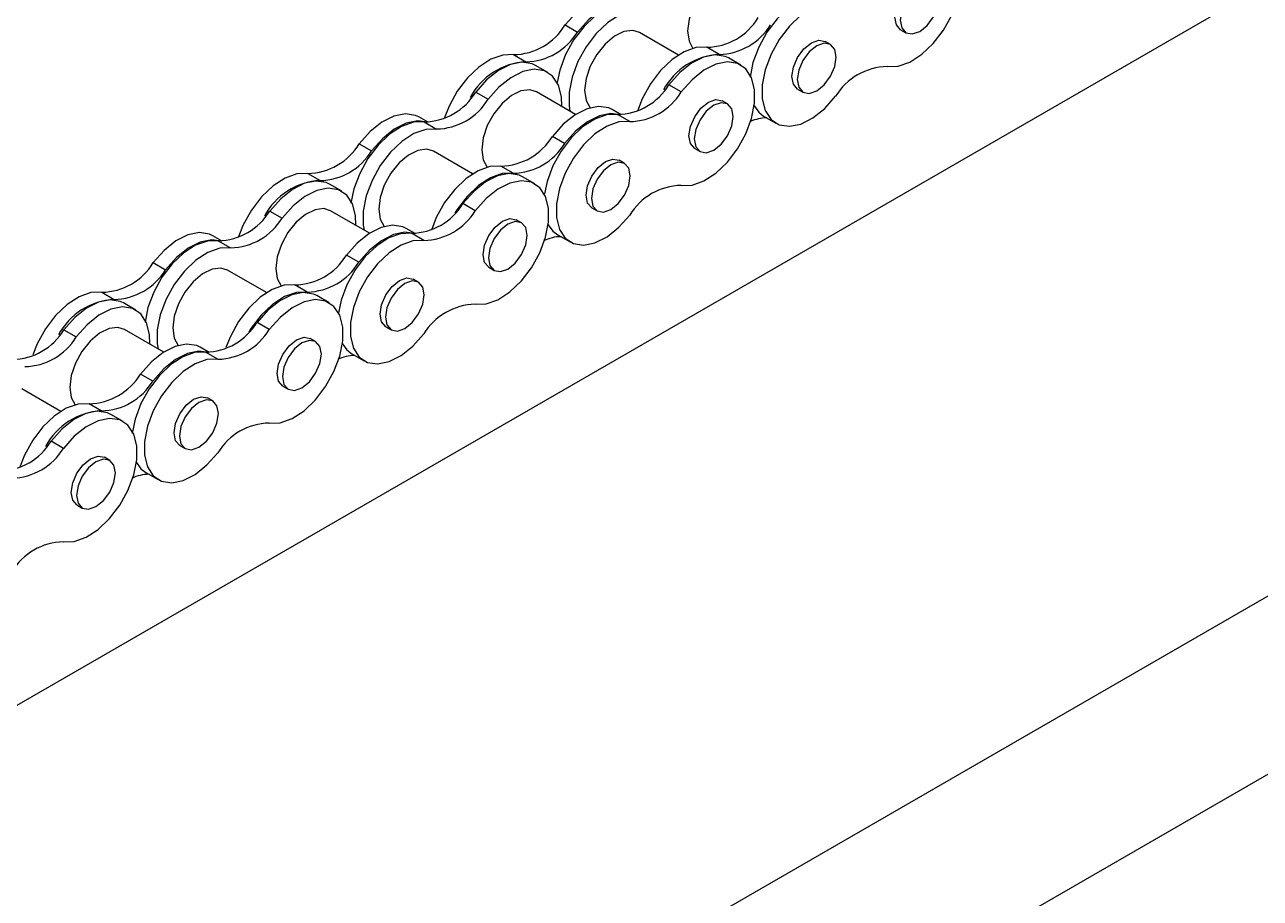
# Model space of a CAD drawing. Header units: metres. Extents: x 0 to 21025, y 0 to 14850.
# Drawn here: x 12774.2 to 12881.9, y 5083.9 to 5160.1 of the extents above; entities that cross this region are included whole.
import ezdxf

# ---------------------------------------------------------------- set-up
doc = ezdxf.new("R2010")
doc.units = ezdxf.units.M
doc.header["$LTSCALE"] = 25
doc.layers.add('SL4', color=4, linetype='Continuous')

msp = doc.modelspace()

# ---------------------------------------------------------------- linework, layer by layer
at = {"layer": 'SL4'}
for p, q in [((12149.854, 4740.748), (13086.753, 5281.608)), ((12196.152, 4714.021), (13133.051, 5254.881)), ((13139.786, 5243.215), (12202.887, 4702.355)), ((12821.3, 5160.124), (12822.375, 5159.503)), ((12850.559, 5159.713), (12851.025, 5159.444)), ((12831.189, 5157.5), (12827.782, 5159.466)), ((12844.443, 5158.414), (12843.977, 5158.683)), ((12834.73, 5157.555), (12833.655, 5158.176)), ((12816.81, 5157.532), (12817.885, 5156.911)), ((12819.782, 5155.98), (12818.707, 5156.6)), ((12836.627, 5156.624), (12835.552, 5157.244)), ((12831.422, 5154.281), (12830.347, 5154.901)), ((12841.579, 5154.528), (12842.044, 5154.26)), ((12813.503, 5154.257), (12814.577, 5153.636)), ((12822.209, 5152.315), (12818.802, 5154.282)), ((12835.462, 5153.23), (12834.997, 5153.499)), ((12826.189, 5152.281), (12825.39, 5152.743)), ((12826.932, 5151.688), (12825.857, 5152.309)), ((12838.613, 5152.174), (12839.688, 5151.554)), ((12809.344, 5151.637), (12808.545, 5152.098)), ((12809.012, 5151.665), (12810.087, 5151.044)), ((12821.259, 5149.779), (12820.185, 5150.399)), ((12803.34, 5149.755), (12804.415, 5149.135)), ((12813.229, 5147.131), (12809.822, 5149.098)), ((12832.598, 5149.344), (12833.064, 5149.075)), ((12826.482, 5148.046), (12826.016, 5148.314)), ((12798.85, 5147.163), (12799.925, 5146.543)), ((12816.769, 5147.187), (12815.695, 5147.807)), ((12818.666, 5146.255), (12817.592, 5146.876)), ((12801.822, 5145.611), (12800.747, 5146.232)), ((12795.542, 5143.889), (12796.617, 5143.268)), ((12804.249, 5141.947), (12800.842, 5143.914)), ((12813.462, 5143.912), (12812.387, 5144.533)), ((12823.618, 5144.16), (12824.084, 5143.891)), ((12817.502, 5142.861), (12817.036, 5143.13)), ((12791.384, 5141.268), (12790.584, 5141.73)), ((12808.229, 5141.913), (12807.429, 5142.374)), ((12808.971, 5141.32), (12807.897, 5141.941)), ((12820.652, 5141.806), (12821.727, 5141.186)), ((12791.052, 5141.296), (12792.127, 5140.676)), ((12785.379, 5139.387), (12786.454, 5138.766)), ((12803.299, 5139.411), (12802.224, 5140.031)), ((12795.268, 5136.763), (12791.861, 5138.73)), ((12814.638, 5138.976), (12815.104, 5138.707)), ((12798.809, 5136.818), (12797.734, 5137.439)), ((12808.522, 5137.677), (12808.056, 5137.946)), ((12780.889, 5136.795), (12781.964, 5136.174)), ((12800.706, 5135.887), (12799.631, 5136.507)), ((12783.861, 5135.243), (12782.786, 5135.863)), ((12795.501, 5133.544), (12794.426, 5134.164)), ((12777.582, 5133.52), (12778.656, 5132.9)), ((12786.288, 5131.579), (12782.881, 5133.545)), ((12799.541, 5132.493), (12799.076, 5132.762)), ((12805.658, 5133.792), (12806.123, 5133.523)), ((12790.268, 5131.544), (12789.469, 5132.006)), ((12791.011, 5130.952), (12789.936, 5131.572)), ((12802.692, 5131.438), (12803.767, 5130.817)), ((12785.338, 5129.042), (12784.264, 5129.663)), ((12796.677, 5128.607), (12797.143, 5128.339)), ((12777.308, 5126.394), (12773.901, 5128.361)), ((12790.561, 5127.309), (12790.095, 5127.578)), ((12780.848, 5126.45), (12779.774, 5127.071)), ((12782.745, 5125.519), (12781.671, 5126.139)), ((12777.541, 5123.175), (12776.466, 5123.796)), ((12787.697, 5123.423), (12788.163, 5123.154)), ((12781.581, 5122.125), (12781.115, 5122.393)), ((12784.731, 5121.069), (12785.806, 5120.449)), ((12778.717, 5118.239), (12779.183, 5117.97))]:
    msp.add_line(p, q, dxfattribs=at)
at = {"layer": 'SL4', "flags": 128}
for points in [[(12849.383, 5156.489), (12850.332, 5156.521), (12851.363, 5156.888), (12852.41, 5157.568), (12853.409, 5158.519), (12854.295, 5159.68), (12855.014, 5160.978), (12855.52, 5162.332), (12855.781, 5163.657), (12855.781, 5164.869), (12855.52, 5165.892), (12855.014, 5166.662), (12854.295, 5167.13), (12853.409, 5167.268), (12852.41, 5167.066), (12851.363, 5166.537), (12850.332, 5165.714), (12849.383, 5164.649)], [(12836.763, 5164.65), (12836.183, 5164.829), (12835.406, 5164.733), (12834.574, 5164.325), (12833.76, 5163.64), (12833.037, 5162.741), (12832.469, 5161.707), (12832.107, 5160.629), (12831.983, 5159.604)], [(12850.528, 5160.542), (12850.657, 5159.867), (12851.024, 5159.444), (12851.575, 5159.337), (12852.224, 5159.562), (12852.873, 5160.086), (12853.423, 5160.828), (12853.791, 5161.676), (12853.92, 5162.5), (12853.791, 5163.175), (12853.423, 5163.598), (12852.873, 5163.705), (12852.224, 5163.479), (12851.575, 5162.956), (12851.024, 5162.214), (12850.657, 5161.366), (12850.528, 5160.542)], [(12826.973, 5162.033), (12826.023, 5162.002), (12824.993, 5161.634), (12823.945, 5160.954), (12822.947, 5160.003), (12822.06, 5158.843), (12821.342, 5157.544), (12820.836, 5156.19), (12820.604, 5155.108)], [(12826.505, 5162.467), (12826.213, 5162.605), (12825.327, 5162.742), (12824.328, 5162.54), (12823.281, 5162.011), (12822.25, 5161.188), (12821.3, 5160.124)], [(12827.223, 5162.008), (12826.402, 5162.122), (12825.403, 5161.92), (12824.356, 5161.391), (12823.325, 5160.568), (12822.375, 5159.503)], [(12843.818, 5162.677), (12842.868, 5162.646), (12841.837, 5162.278), (12840.79, 5161.598), (12839.791, 5160.648), (12838.905, 5159.487), (12838.186, 5158.189), (12837.681, 5156.835), (12837.426, 5155.573)], [(12844.892, 5162.057), (12843.943, 5162.025), (12842.912, 5161.658), (12841.864, 5160.978), (12840.866, 5160.027), (12839.98, 5158.866), (12839.261, 5157.568), (12838.755, 5156.214), (12838.494, 5154.889), (12838.494, 5153.677), (12838.755, 5152.654), (12839.261, 5151.884), (12839.98, 5151.416), (12840.866, 5151.278), (12841.864, 5151.48), (12842.912, 5152.009), (12843.943, 5152.832), (12844.892, 5153.897)], [(12828.048, 5161.413), (12827.098, 5161.381), (12826.067, 5161.014), (12825.02, 5160.333), (12824.021, 5159.383), (12823.135, 5158.222), (12822.416, 5156.924), (12821.911, 5155.57), (12821.65, 5154.245), (12821.65, 5153.033), (12821.724, 5152.596)], [(12850.559, 5159.713), (12850.559, 5159.713), (12850.191, 5160.136), (12850.062, 5160.811)], [(12827.782, 5159.466), (12827.203, 5159.645), (12826.426, 5159.549), (12825.593, 5159.14), (12824.78, 5158.456), (12824.057, 5157.557), (12823.489, 5156.523), (12823.127, 5155.445), (12823.002, 5154.42)], [(12831.983, 5159.604), (12832.107, 5158.723), (12832.452, 5158.083)], [(12841.082, 5155.626), (12841.211, 5156.45), (12841.579, 5157.298), (12842.129, 5158.04), (12842.778, 5158.564), (12843.427, 5158.79), (12843.977, 5158.683)], [(12833.655, 5158.176), (12832.706, 5158.144), (12831.675, 5157.777), (12830.627, 5157.096), (12829.629, 5156.146), (12828.742, 5154.985), (12828.024, 5153.687), (12827.598, 5152.595)], [(12841.547, 5155.358), (12841.677, 5154.683), (12842.044, 5154.26), (12842.594, 5154.153), (12843.243, 5154.378), (12843.892, 5154.902), (12844.443, 5155.644), (12844.81, 5156.492), (12844.939, 5157.316), (12844.81, 5157.991), (12844.443, 5158.414), (12843.892, 5158.521), (12843.243, 5158.295), (12842.594, 5157.771), (12842.044, 5157.029), (12841.677, 5156.182), (12841.547, 5155.358)], [(12816.81, 5157.532), (12815.861, 5157.5), (12814.83, 5157.133), (12813.782, 5156.452), (12812.784, 5155.502), (12811.898, 5154.341), (12811.179, 5153.043), (12810.753, 5151.951)], [(12818.707, 5156.6), (12818.415, 5156.738), (12817.529, 5156.876), (12816.53, 5156.674), (12815.483, 5156.144), (12814.452, 5155.322), (12813.503, 5154.257)], [(12835.552, 5157.244), (12835.26, 5157.382), (12834.373, 5157.52), (12833.375, 5157.318), (12832.328, 5156.789), (12831.297, 5155.966), (12830.347, 5154.901)], [(12831.422, 5146.121), (12832.371, 5146.152), (12833.402, 5146.52), (12834.45, 5147.2), (12835.448, 5148.15), (12836.335, 5149.311), (12837.053, 5150.61), (12837.559, 5151.964), (12837.82, 5153.288), (12837.82, 5154.5), (12837.559, 5155.523), (12837.053, 5156.293), (12836.335, 5156.762), (12835.448, 5156.899), (12834.45, 5156.697), (12833.402, 5156.168), (12832.371, 5155.345), (12831.422, 5154.281)], [(12821.003, 5153.012), (12820.975, 5153.856), (12820.714, 5154.879), (12820.209, 5155.649), (12819.49, 5156.118), (12818.604, 5156.255), (12817.605, 5156.053), (12816.558, 5155.524), (12815.527, 5154.701), (12814.577, 5153.636)], [(12841.579, 5154.528), (12841.579, 5154.528), (12841.211, 5154.952), (12841.082, 5155.626)], [(12818.802, 5154.282), (12818.222, 5154.461), (12817.445, 5154.365), (12816.613, 5153.956), (12815.799, 5153.272), (12815.077, 5152.373), (12814.509, 5151.338), (12814.147, 5150.261), (12814.022, 5149.236)], [(12823.002, 5154.42), (12823.127, 5153.539), (12823.472, 5152.899)], [(12832.102, 5150.442), (12832.231, 5151.266), (12832.598, 5152.114), (12833.149, 5152.856), (12833.798, 5153.38), (12834.447, 5153.605), (12834.997, 5153.499)], [(12832.567, 5150.174), (12832.696, 5149.499), (12833.064, 5149.075), (12833.614, 5148.969), (12834.263, 5149.194), (12834.912, 5149.718), (12835.462, 5150.46), (12835.83, 5151.308), (12835.959, 5152.132), (12835.83, 5152.807), (12835.462, 5153.23), (12834.912, 5153.337), (12834.263, 5153.111), (12833.614, 5152.587), (12833.064, 5151.845), (12832.696, 5150.998), (12832.567, 5150.174)], [(12808.545, 5152.098), (12808.253, 5152.237), (12807.366, 5152.374), (12806.368, 5152.172), (12805.32, 5151.643), (12804.289, 5150.82), (12803.34, 5149.755)], [(12825.857, 5152.309), (12824.908, 5152.277), (12823.877, 5151.91), (12822.829, 5151.23), (12821.831, 5150.279), (12820.944, 5149.118), (12820.226, 5147.82), (12819.72, 5146.466), (12819.488, 5145.384)], [(12825.39, 5152.743), (12825.097, 5152.881), (12824.211, 5153.018), (12823.213, 5152.816), (12822.165, 5152.287), (12821.134, 5151.464), (12820.185, 5150.399)], [(12826.107, 5152.284), (12825.286, 5152.398), (12824.287, 5152.196), (12823.24, 5151.666), (12822.209, 5150.844), (12821.259, 5149.779)], [(12837.74, 5153.145), (12838.186, 5152.505), (12838.613, 5152.174)], [(12809.012, 5151.665), (12808.063, 5151.633), (12807.032, 5151.266), (12805.984, 5150.586), (12804.986, 5149.635), (12804.1, 5148.474), (12803.381, 5147.176), (12802.875, 5145.822), (12802.621, 5144.56)], [(12809.262, 5151.64), (12808.441, 5151.754), (12807.443, 5151.551), (12806.395, 5151.022), (12805.364, 5150.2), (12804.415, 5149.135)], [(12826.932, 5151.688), (12825.982, 5151.657), (12824.952, 5151.29), (12823.904, 5150.609), (12822.906, 5149.659), (12822.019, 5148.498), (12821.301, 5147.2), (12820.795, 5145.846), (12820.534, 5144.521), (12820.534, 5143.309), (12820.795, 5142.286), (12821.301, 5141.516), (12822.019, 5141.047), (12822.906, 5140.91), (12823.904, 5141.112), (12824.952, 5141.641), (12825.982, 5142.464), (12826.932, 5143.529)], [(12810.087, 5151.044), (12809.138, 5151.013), (12808.107, 5150.645), (12807.059, 5149.965), (12806.061, 5149.015), (12805.175, 5147.854), (12804.456, 5146.556), (12803.95, 5145.202), (12803.689, 5143.877), (12803.689, 5142.665), (12803.763, 5142.227)], [(12832.598, 5149.344), (12832.598, 5149.344), (12832.231, 5149.767), (12832.102, 5150.442)], [(12809.822, 5149.098), (12809.242, 5149.277), (12808.465, 5149.181), (12807.633, 5148.772), (12806.819, 5148.088), (12806.096, 5147.189), (12805.529, 5146.154), (12805.166, 5145.077), (12805.042, 5144.052)], [(12814.022, 5149.236), (12814.147, 5148.355), (12814.492, 5147.715)], [(12823.121, 5145.258), (12823.25, 5146.082), (12823.618, 5146.93), (12824.168, 5147.672), (12824.817, 5148.196), (12825.466, 5148.421), (12826.016, 5148.314)], [(12823.587, 5144.989), (12823.716, 5144.314), (12824.084, 5143.891), (12824.634, 5143.784), (12825.283, 5144.01), (12825.932, 5144.534), (12826.482, 5145.276), (12826.85, 5146.123), (12826.979, 5146.947), (12826.85, 5147.622), (12826.482, 5148.046), (12825.932, 5148.152), (12825.283, 5147.927), (12824.634, 5147.403), (12824.084, 5146.661), (12823.716, 5145.813), (12823.587, 5144.989)], [(12798.85, 5147.163), (12797.9, 5147.132), (12796.87, 5146.764), (12795.822, 5146.084), (12794.824, 5145.133), (12793.937, 5143.973), (12793.219, 5142.674), (12792.792, 5141.582)], [(12815.695, 5147.807), (12814.745, 5147.776), (12813.714, 5147.408), (12812.667, 5146.728), (12811.668, 5145.778), (12810.782, 5144.617), (12810.063, 5143.318), (12809.637, 5142.227)], [(12816.769, 5147.187), (12815.82, 5147.155), (12814.789, 5146.788), (12813.741, 5146.108), (12812.743, 5145.157), (12811.857, 5143.996), (12811.669, 5143.698)], [(12817.592, 5146.876), (12817.299, 5147.014), (12816.413, 5147.152), (12815.415, 5146.949), (12814.367, 5146.42), (12813.336, 5145.597), (12812.387, 5144.533)], [(12800.747, 5146.232), (12800.455, 5146.37), (12799.568, 5146.507), (12798.57, 5146.305), (12797.522, 5145.776), (12796.491, 5144.953), (12795.542, 5143.889)], [(12803.042, 5142.643), (12803.015, 5143.488), (12802.754, 5144.511), (12802.248, 5145.281), (12801.529, 5145.749), (12800.643, 5145.887), (12799.645, 5145.685), (12798.597, 5145.156), (12797.566, 5144.333), (12796.617, 5143.268)], [(12813.462, 5135.752), (12814.411, 5135.784), (12815.442, 5136.151), (12816.489, 5136.832), (12817.488, 5137.782), (12818.374, 5138.943), (12819.093, 5140.241), (12819.599, 5141.595), (12819.86, 5142.92), (12819.86, 5144.132), (12819.599, 5145.155), (12819.093, 5145.925), (12818.374, 5146.394), (12817.488, 5146.531), (12816.489, 5146.329), (12815.442, 5145.8), (12814.411, 5144.977), (12813.462, 5143.912)], [(12823.618, 5144.16), (12823.618, 5144.16), (12823.25, 5144.583), (12823.121, 5145.258)], [(12800.842, 5143.914), (12800.262, 5144.093), (12799.485, 5143.996), (12798.653, 5143.588), (12797.839, 5142.904), (12797.116, 5142.004), (12796.548, 5140.97), (12796.186, 5139.893), (12796.062, 5138.868)], [(12805.042, 5144.052), (12805.166, 5143.171), (12805.512, 5142.53)], [(12807.429, 5142.374), (12807.137, 5142.512), (12806.25, 5142.65), (12805.252, 5142.448), (12804.205, 5141.919), (12803.174, 5141.096), (12802.224, 5140.031)], [(12814.141, 5140.074), (12814.27, 5140.898), (12814.638, 5141.746), (12815.188, 5142.488), (12815.837, 5143.011), (12816.486, 5143.237), (12817.036, 5143.13)], [(12814.607, 5139.805), (12814.736, 5139.13), (12815.103, 5138.707), (12815.654, 5138.6), (12816.303, 5138.826), (12816.952, 5139.349), (12817.502, 5140.092), (12817.87, 5140.939), (12817.999, 5141.763), (12817.87, 5142.438), (12817.502, 5142.861), (12816.952, 5142.968), (12816.303, 5142.743), (12815.654, 5142.219), (12815.103, 5141.477), (12814.736, 5140.629), (12814.607, 5139.805)], [(12819.83, 5142.677), (12820.226, 5142.136), (12820.652, 5141.806)], [(12790.584, 5141.73), (12790.292, 5141.868), (12789.406, 5142.006), (12788.407, 5141.804), (12787.36, 5141.274), (12786.329, 5140.452), (12785.379, 5139.387)], [(12791.302, 5141.271), (12790.481, 5141.385), (12789.482, 5141.183), (12788.435, 5140.654), (12787.404, 5139.831), (12786.454, 5138.766)], [(12807.897, 5141.941), (12806.947, 5141.909), (12805.916, 5141.542), (12804.869, 5140.861), (12803.87, 5139.911), (12802.984, 5138.75), (12802.265, 5137.452), (12801.76, 5136.098), (12801.528, 5135.016)], [(12808.147, 5141.915), (12807.325, 5142.029), (12806.327, 5141.827), (12805.279, 5141.298), (12804.248, 5140.475), (12803.299, 5139.411)], [(12791.052, 5141.296), (12790.102, 5141.265), (12789.072, 5140.898), (12788.024, 5140.217), (12787.026, 5139.267), (12786.139, 5138.106), (12785.421, 5136.808), (12784.915, 5135.454), (12784.661, 5134.192)], [(12792.127, 5140.676), (12791.177, 5140.644), (12790.146, 5140.277), (12789.099, 5139.597), (12788.1, 5138.646), (12787.214, 5137.485), (12786.495, 5136.187), (12785.99, 5134.833), (12785.729, 5133.509), (12785.729, 5132.296), (12785.803, 5131.859)], [(12808.971, 5141.32), (12808.022, 5141.289), (12806.991, 5140.921), (12805.943, 5140.241), (12804.945, 5139.29), (12804.059, 5138.13), (12803.34, 5136.831), (12802.834, 5135.477), (12802.573, 5134.153), (12802.573, 5132.941), (12802.834, 5131.917), (12803.34, 5131.147), (12804.059, 5130.679), (12804.945, 5130.541), (12805.943, 5130.744), (12806.991, 5131.273), (12808.022, 5132.096), (12808.971, 5133.16)], [(12814.638, 5138.976), (12814.638, 5138.976), (12814.27, 5139.399), (12814.141, 5140.074)], [(12791.861, 5138.73), (12791.282, 5138.909), (12790.505, 5138.812), (12789.672, 5138.404), (12788.859, 5137.719), (12788.136, 5136.82), (12787.568, 5135.786), (12787.206, 5134.708), (12787.081, 5133.684)], [(12796.062, 5138.868), (12796.186, 5137.986), (12796.531, 5137.346)], [(12797.734, 5137.439), (12796.785, 5137.407), (12795.754, 5137.04), (12794.706, 5136.36), (12793.708, 5135.409), (12792.821, 5134.248), (12792.103, 5132.95), (12791.716, 5131.98)], [(12805.161, 5134.89), (12805.29, 5135.714), (12805.658, 5136.561), (12806.208, 5137.304), (12806.857, 5137.827), (12807.506, 5138.053), (12808.056, 5137.946)], [(12805.626, 5134.621), (12805.756, 5133.946), (12806.123, 5133.523), (12806.673, 5133.416), (12807.322, 5133.642), (12807.971, 5134.165), (12808.522, 5134.907), (12808.889, 5135.755), (12809.018, 5136.579), (12808.889, 5137.254), (12808.522, 5137.677), (12807.971, 5137.784), (12807.322, 5137.558), (12806.673, 5137.035), (12806.123, 5136.293), (12805.756, 5135.445), (12805.626, 5134.621)], [(12780.889, 5136.795), (12779.94, 5136.763), (12778.909, 5136.396), (12777.861, 5135.716), (12776.863, 5134.765), (12775.977, 5133.604), (12775.258, 5132.306), (12774.872, 5131.336)], [(12782.786, 5135.863), (12782.494, 5136.002), (12781.608, 5136.139), (12780.609, 5135.937), (12779.562, 5135.408), (12778.531, 5134.585), (12777.582, 5133.52)], [(12798.809, 5136.818), (12797.859, 5136.787), (12796.828, 5136.42), (12795.781, 5135.739), (12794.783, 5134.789), (12793.896, 5133.628), (12793.709, 5133.329)], [(12799.631, 5136.507), (12799.339, 5136.646), (12798.452, 5136.783), (12797.454, 5136.581), (12796.407, 5136.052), (12795.376, 5135.229), (12794.426, 5134.164)], [(12795.501, 5125.384), (12796.45, 5125.415), (12797.481, 5125.783), (12798.529, 5126.463), (12799.527, 5127.414), (12800.414, 5128.575), (12801.132, 5129.873), (12801.638, 5131.227), (12801.899, 5132.551), (12801.899, 5133.763), (12801.638, 5134.787), (12801.132, 5135.557), (12800.414, 5136.025), (12799.527, 5136.163), (12798.529, 5135.961), (12797.481, 5135.431), (12796.45, 5134.609), (12795.501, 5133.544)], [(12785.082, 5132.275), (12785.054, 5133.119), (12784.793, 5134.143), (12784.288, 5134.913), (12783.569, 5135.381), (12782.683, 5135.519), (12781.684, 5135.316), (12780.637, 5134.787), (12779.606, 5133.964), (12778.656, 5132.9)], [(12805.658, 5133.792), (12805.658, 5133.792), (12805.29, 5134.215), (12805.161, 5134.89)], [(12782.881, 5133.545), (12782.301, 5133.724), (12781.524, 5133.628), (12780.692, 5133.219), (12779.878, 5132.535), (12779.156, 5131.636), (12778.588, 5130.602), (12778.226, 5129.524), (12778.101, 5128.499)], [(12787.081, 5133.684), (12787.206, 5132.802), (12787.551, 5132.162)], [(12796.181, 5129.706), (12796.31, 5130.53), (12796.677, 5131.377), (12797.228, 5132.119), (12797.877, 5132.643), (12798.526, 5132.869), (12799.076, 5132.762)], [(12789.469, 5132.006), (12789.176, 5132.144), (12788.29, 5132.281), (12787.292, 5132.079), (12786.244, 5131.55), (12785.213, 5130.727), (12784.264, 5129.663)], [(12796.646, 5129.437), (12796.775, 5128.762), (12797.143, 5128.339), (12797.693, 5128.232), (12798.342, 5128.457), (12798.991, 5128.981), (12799.541, 5129.723), (12799.909, 5130.571), (12800.038, 5131.395), (12799.909, 5132.07), (12799.541, 5132.493), (12798.991, 5132.6), (12798.342, 5132.374), (12797.693, 5131.851), (12797.143, 5131.108), (12796.775, 5130.261), (12796.646, 5129.437)], [(12801.87, 5132.309), (12802.265, 5131.768), (12802.692, 5131.438)], [(12789.936, 5131.572), (12788.987, 5131.541), (12787.956, 5131.173), (12786.908, 5130.493), (12785.91, 5129.542), (12785.023, 5128.382), (12784.305, 5127.083), (12783.799, 5125.729), (12783.545, 5124.468)], [(12791.011, 5130.952), (12790.061, 5130.92), (12789.031, 5130.553), (12787.983, 5129.872), (12786.985, 5128.922), (12786.098, 5127.761), (12785.38, 5126.463), (12784.874, 5125.109), (12784.613, 5123.784), (12784.613, 5122.572), (12784.874, 5121.549), (12785.38, 5120.779), (12786.098, 5120.31), (12786.985, 5120.173), (12787.983, 5120.375), (12789.031, 5120.904), (12790.061, 5121.727), (12791.011, 5122.792)], [(12790.186, 5131.547), (12789.365, 5131.661), (12788.366, 5131.459), (12787.319, 5130.93), (12786.288, 5130.107), (12785.338, 5129.042)], [(12796.677, 5128.607), (12796.677, 5128.607), (12796.31, 5129.031), (12796.181, 5129.706)], [(12778.101, 5128.499), (12778.226, 5127.618), (12778.571, 5126.978)], [(12787.2, 5124.521), (12787.329, 5125.345), (12787.697, 5126.193), (12788.247, 5126.935), (12788.896, 5127.459), (12789.545, 5127.685), (12790.095, 5127.578)], [(12787.666, 5124.253), (12787.795, 5123.578), (12788.163, 5123.154), (12788.713, 5123.048), (12789.362, 5123.273), (12790.011, 5123.797), (12790.561, 5124.539), (12790.929, 5125.387), (12791.058, 5126.211), (12790.929, 5126.886), (12790.561, 5127.309), (12790.011, 5127.416), (12789.362, 5127.19), (12788.713, 5126.666), (12788.163, 5125.924), (12787.795, 5125.077), (12787.666, 5124.253)], [(12779.774, 5127.071), (12778.824, 5127.039), (12777.793, 5126.672), (12776.746, 5125.991), (12775.747, 5125.041), (12774.861, 5123.88), (12774.142, 5122.582), (12773.716, 5121.49)], [(12781.671, 5126.139), (12781.378, 5126.277), (12780.492, 5126.415), (12779.494, 5126.213), (12778.446, 5125.683), (12777.415, 5124.861), (12776.466, 5123.796)], [(12777.541, 5115.016), (12778.49, 5115.047), (12779.521, 5115.415), (12780.568, 5116.095), (12781.567, 5117.045), (12782.453, 5118.206), (12783.172, 5119.504), (12783.678, 5120.858), (12783.939, 5122.183), (12783.939, 5123.395), (12783.678, 5124.418), (12783.172, 5125.188), (12782.453, 5125.657), (12781.567, 5125.794), (12780.568, 5125.592), (12779.521, 5125.063), (12778.49, 5124.24), (12777.541, 5123.175)], [(12787.697, 5123.423), (12787.697, 5123.423), (12787.329, 5123.846), (12787.2, 5124.521)], [(12778.22, 5119.337), (12778.349, 5120.161), (12778.717, 5121.009), (12779.267, 5121.751), (12779.916, 5122.275), (12780.565, 5122.5), (12781.115, 5122.393)], [(12778.686, 5119.068), (12778.815, 5118.393), (12779.182, 5117.97), (12779.733, 5117.863), (12780.382, 5118.089), (12781.031, 5118.613), (12781.581, 5119.355), (12781.949, 5120.203), (12782.078, 5121.027), (12781.949, 5121.701), (12781.581, 5122.125), (12781.031, 5122.232), (12780.382, 5122.006), (12779.733, 5121.482), (12779.182, 5120.74), (12778.815, 5119.892), (12778.686, 5119.068)], [(12783.858, 5122.04), (12784.305, 5121.399), (12784.731, 5121.069)], [(12778.717, 5118.239), (12778.717, 5118.239), (12778.349, 5118.662), (12778.22, 5119.337)]]:
    msp.add_lwpolyline(points, dxfattribs=at)
at = {"layer": 'SL4'}
for centre, radius, start, end in [((12816.701, 5162.907), 5.376, 271.17027, 328.82435), ((12833.545, 5163.551), 5.376, 271.17027, 328.82435), ((12834.62, 5162.93), 5.376, 271.17027, 328.82435), ((12817.775, 5162.286), 5.376, 271.17027, 328.82435), ((12835.048, 5151.709), 5.855, 93.11014, 152.07323), ((12818.203, 5151.064), 5.855, 93.11014, 152.07323), ((12849.492, 5151.114), 5.376, 91.17027, 148.82435), ((12825.747, 5157.684), 5.376, 271.17027, 328.82435), ((12808.903, 5157.04), 5.376, 271.17027, 328.82435), ((12809.977, 5156.42), 5.376, 271.17027, 328.82435), ((12826.822, 5157.064), 5.376, 271.17027, 328.82435), ((12838.917, 5148.569), 3.446, 90.48434, 114.65114), ((12815.585, 5153.183), 5.376, 271.17027, 328.82435), ((12798.74, 5152.538), 5.376, 271.17027, 328.82435), ((12799.815, 5151.918), 5.376, 271.17027, 328.82435), ((12816.66, 5152.562), 5.376, 271.17027, 328.82435), ((12800.242, 5140.696), 5.855, 93.11014, 152.07323), ((12831.532, 5140.746), 5.376, 91.17027, 148.82435), ((12790.942, 5146.672), 5.376, 271.17027, 328.82435), ((12807.787, 5147.316), 5.376, 271.17027, 328.82435), ((12808.862, 5146.695), 5.376, 271.17027, 328.82435), ((12792.017, 5146.051), 5.376, 271.17027, 328.82435), ((12820.962, 5138.159), 3.488, 90.56121, 116.02926), ((12780.78, 5142.17), 5.376, 271.17027, 328.82435), ((12797.624, 5142.814), 5.376, 271.17027, 328.82435), ((12798.699, 5142.194), 5.376, 271.17027, 328.82435), ((12781.854, 5141.55), 5.376, 271.17027, 328.82435), ((12782.282, 5130.328), 5.855, 93.11014, 152.07323), ((12813.571, 5130.377), 5.376, 91.17027, 148.82435), ((12789.826, 5136.947), 5.376, 271.17027, 328.82435), ((12772.982, 5136.303), 5.376, 271.17027, 328.82435), ((12774.056, 5135.683), 5.376, 271.17027, 328.82435), ((12790.901, 5136.327), 5.376, 271.17027, 328.82435), ((12803.001, 5127.79), 3.488, 90.56121, 116.02926), ((12779.664, 5132.446), 5.376, 271.17027, 328.82435), ((12780.739, 5131.825), 5.376, 271.17027, 328.82435), ((12781.166, 5120.603), 5.855, 93.11014, 152.07323), ((12795.611, 5120.009), 5.376, 91.17027, 148.82435), ((12771.866, 5126.579), 5.376, 271.17027, 328.82435), ((12772.941, 5125.959), 5.376, 271.17027, 328.82435), ((12785.041, 5117.422), 3.488, 90.56121, 116.02926), ((12777.65, 5109.64), 5.376, 91.17027, 148.82435)]:
    msp.add_arc(centre, radius, start, end, dxfattribs=at)

doc.saveas('drawing.dxf')
